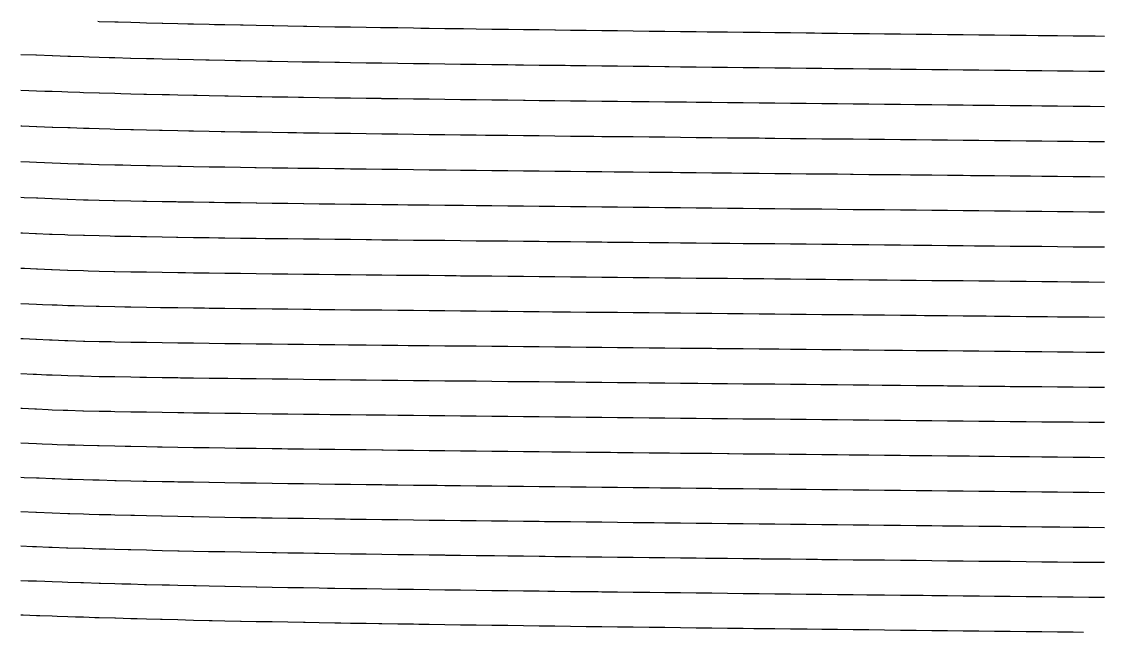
# Model space of a CAD drawing. Header units: metres. Extents: x 228 to 3387, y 40 to 163.
# Drawn here: x 2548.9 to 2766.9, y 40 to 163 of the extents above; entities that cross this region are included whole.
import ezdxf

# ---------------------------------------------------------------- set-up
doc = ezdxf.new("R2010")
doc.units = ezdxf.units.M
for name, color, linetype in [('Contour_Level_10', 7, 'Continuous'), ('Contour_Level_11', 7, 'Continuous'), ('Contour_Level_12', 7, 'Continuous'), ('Contour_Level_13', 7, 'Continuous'), ('Contour_Level_14', 7, 'Continuous'), ('Contour_Level_15', 7, 'Continuous'), ('Contour_Level_16', 7, 'Continuous'), ('Contour_Level_17', 7, 'Continuous'), ('Contour_Level_18', 7, 'Continuous'), ('Contour_Level_19', 7, 'Continuous'), ('Contour_Level_2', 7, 'Continuous'), ('Contour_Level_3', 7, 'Continuous'), ('Contour_Level_4', 7, 'Continuous'), ('Contour_Level_5', 7, 'Continuous'), ('Contour_Level_6', 7, 'Continuous'), ('Contour_Level_7', 7, 'Continuous'), ('Contour_Level_8', 7, 'Continuous'), ('Contour_Level_9', 7, 'Continuous')]:
    doc.layers.add(name, color=color, linetype=linetype)

msp = doc.modelspace()

# ---------------------------------------------------------------- linework, layer by layer
at = {"layer": 'Contour_Level_10'}
msp.add_lwpolyline([(2766.89, 103.42), (2763.73, 103.45), (2760.57, 103.48), (2757.41, 103.51), (2755.38, 103.53), (2754.25, 103.54), (2751.09, 103.57), (2747.92, 103.61), (2744.76, 103.64), (2743.05, 103.65), (2741.6, 103.67), (2738.44, 103.7), (2735.28, 103.73), (2732.12, 103.76), (2730.67, 103.78), (2728.95, 103.79), (2725.79, 103.83), (2722.63, 103.86), (2719.47, 103.89), (2718.25, 103.9), (2716.31, 103.92), (2713.14, 103.95), (2709.98, 103.98), (2706.82, 104.01), (2705.8, 104.02), (2703.66, 104.05), (2700.5, 104.08), (2697.34, 104.11), (2694.17, 104.14), (2693.31, 104.15), (2691.01, 104.17), (2687.85, 104.2), (2684.69, 104.23), (2681.53, 104.26), (2680.8, 104.27), (2678.37, 104.29), (2675.2, 104.33), (2672.04, 104.36), (2668.88, 104.39), (2668.29, 104.39), (2665.72, 104.42), (2662.56, 104.45), (2659.39, 104.48), (2656.23, 104.51), (2655.79, 104.52), (2653.07, 104.54), (2649.91, 104.57), (2646.75, 104.61), (2643.59, 104.64), (2643.35, 104.64), (2640.42, 104.67), (2637.26, 104.7), (2634.1, 104.73), (2631.01, 104.76), (2630.94, 104.76), (2627.78, 104.8), (2624.62, 104.83), (2621.45, 104.86), (2618.89, 104.89), (2618.29, 104.89), (2615.13, 104.92), (2611.97, 104.96), (2608.81, 104.99), (2607.12, 105.01), (2605.64, 105.02), (2602.48, 105.06), (2599.32, 105.09), (2596.16, 105.13), (2595.95, 105.13), (2593, 105.17), (2589.84, 105.2), (2586.67, 105.24), (2585.75, 105.26), (2583.51, 105.28), (2580.35, 105.33), (2577.19, 105.37), (2576.89, 105.38), (2574.03, 105.42), (2570.87, 105.48), (2569.68, 105.5), (2567.7, 105.54), (2564.54, 105.61), (2563.95, 105.62), (2561.38, 105.69), (2559.53, 105.75), (2558.22, 105.79), (2556.05, 105.87), (2555.06, 105.91), (2553.1, 105.99), (2551.89, 106.05), (2550.39, 106.12), (2548.73, 106.19)], dxfattribs=at)
at = {"layer": 'Contour_Level_11'}
msp.add_lwpolyline([(2766.89, 96.35), (2763.73, 96.39), (2763.2, 96.39), (2760.57, 96.42), (2757.41, 96.45), (2754.25, 96.48), (2751.09, 96.51), (2750.91, 96.51), (2747.92, 96.54), (2744.76, 96.57), (2741.6, 96.61), (2738.58, 96.64), (2738.44, 96.64), (2735.28, 96.67), (2732.12, 96.7), (2728.95, 96.73), (2726.2, 96.76), (2725.79, 96.76), (2722.63, 96.8), (2719.47, 96.83), (2716.31, 96.86), (2713.78, 96.88), (2713.14, 96.89), (2709.98, 96.92), (2706.82, 96.95), (2703.66, 96.98), (2701.33, 97.01), (2700.5, 97.01), (2697.34, 97.05), (2694.17, 97.08), (2691.01, 97.11), (2688.85, 97.13), (2687.85, 97.14), (2684.69, 97.17), (2681.53, 97.2), (2678.37, 97.23), (2676.35, 97.25), (2675.2, 97.26), (2672.04, 97.29), (2668.88, 97.33), (2665.72, 97.36), (2663.86, 97.38), (2662.56, 97.39), (2659.39, 97.42), (2656.23, 97.45), (2653.07, 97.48), (2651.4, 97.5), (2649.91, 97.51), (2646.75, 97.54), (2643.59, 97.58), (2640.42, 97.61), (2639.01, 97.62), (2637.26, 97.64), (2634.1, 97.67), (2630.94, 97.7), (2627.78, 97.73), (2626.75, 97.74), (2624.62, 97.77), (2621.45, 97.8), (2618.29, 97.83), (2615.13, 97.86), (2614.72, 97.87), (2611.97, 97.9), (2608.81, 97.93), (2605.64, 97.96), (2603.11, 97.99), (2602.48, 98), (2599.32, 98.03), (2596.16, 98.07), (2593, 98.1), (2592.18, 98.11), (2589.84, 98.14), (2586.67, 98.18), (2583.51, 98.22), (2582.29, 98.24), (2580.35, 98.26), (2577.19, 98.31), (2574.03, 98.36), (2573.8, 98.36), (2570.87, 98.41), (2567.7, 98.47), (2566.97, 98.48), (2564.54, 98.53), (2561.62, 98.61), (2561.38, 98.61), (2558.22, 98.71), (2557.64, 98.73), (2555.06, 98.83), (2554.54, 98.85), (2551.89, 98.97), (2551.77, 98.98), (2549.2, 99.1), (2548.73, 99.12)], dxfattribs=at)
at = {"layer": 'Contour_Level_12'}
msp.add_lwpolyline([(2766.89, 89.29), (2763.73, 89.33), (2760.57, 89.36), (2759.06, 89.37), (2757.41, 89.39), (2754.25, 89.42), (2751.09, 89.45), (2747.92, 89.48), (2746.79, 89.5), (2744.76, 89.52), (2741.6, 89.55), (2738.44, 89.58), (2735.28, 89.61), (2734.49, 89.62), (2732.12, 89.64), (2728.95, 89.67), (2725.79, 89.71), (2722.63, 89.74), (2722.16, 89.74), (2719.47, 89.77), (2716.31, 89.8), (2713.14, 89.83), (2709.98, 89.86), (2709.79, 89.86), (2706.82, 89.89), (2703.66, 89.93), (2700.5, 89.96), (2697.4, 89.99), (2697.34, 89.99), (2694.17, 90.02), (2691.01, 90.05), (2687.85, 90.08), (2685.01, 90.11), (2684.69, 90.11), (2681.53, 90.15), (2678.37, 90.18), (2675.2, 90.21), (2672.61, 90.23), (2672.04, 90.24), (2668.88, 90.27), (2665.72, 90.3), (2662.56, 90.33), (2660.25, 90.36), (2659.39, 90.37), (2656.23, 90.4), (2653.07, 90.43), (2649.91, 90.46), (2647.95, 90.48), (2646.75, 90.49), (2643.59, 90.52), (2640.42, 90.56), (2637.26, 90.59), (2635.77, 90.6), (2634.1, 90.62), (2630.94, 90.65), (2627.78, 90.69), (2624.62, 90.72), (2623.78, 90.73), (2621.45, 90.75), (2618.29, 90.78), (2615.13, 90.82), (2612.09, 90.85), (2611.97, 90.85), (2608.81, 90.89), (2605.64, 90.92), (2602.48, 90.96), (2600.9, 90.97), (2599.32, 90.99), (2596.16, 91.03), (2593, 91.06), (2590.41, 91.1), (2589.84, 91.1), (2586.67, 91.14), (2583.51, 91.18), (2580.92, 91.22), (2580.35, 91.23), (2577.19, 91.27), (2574.03, 91.32), (2572.69, 91.34), (2570.87, 91.37), (2567.7, 91.43), (2565.89, 91.47), (2564.54, 91.49), (2561.38, 91.57), (2560.62, 91.59), (2558.22, 91.66), (2556.86, 91.71), (2555.06, 91.78), (2553.9, 91.83), (2551.89, 91.93), (2551.23, 91.96), (2548.73, 92.08)], dxfattribs=at)
at = {"layer": 'Contour_Level_13'}
msp.add_lwpolyline([(2766.89, 82.24), (2763.73, 82.27), (2760.57, 82.3), (2757.41, 82.33), (2755.26, 82.35), (2754.25, 82.36), (2751.09, 82.4), (2747.92, 82.43), (2744.76, 82.46), (2743.06, 82.48), (2741.6, 82.49), (2738.44, 82.52), (2735.28, 82.56), (2732.12, 82.59), (2730.83, 82.6), (2728.95, 82.62), (2725.79, 82.65), (2722.63, 82.68), (2719.47, 82.71), (2718.58, 82.72), (2716.31, 82.75), (2713.14, 82.78), (2709.98, 82.81), (2706.82, 82.84), (2706.33, 82.85), (2703.66, 82.87), (2700.5, 82.91), (2697.34, 82.94), (2694.17, 82.97), (2694.07, 82.97), (2691.01, 83), (2687.85, 83.03), (2684.69, 83.06), (2681.83, 83.09), (2681.53, 83.1), (2678.37, 83.13), (2675.2, 83.16), (2672.04, 83.19), (2669.63, 83.22), (2668.88, 83.22), (2665.72, 83.26), (2662.56, 83.29), (2659.39, 83.32), (2657.51, 83.34), (2656.23, 83.35), (2653.07, 83.38), (2649.91, 83.42), (2646.75, 83.45), (2645.51, 83.46), (2643.59, 83.48), (2640.42, 83.52), (2637.26, 83.55), (2634.1, 83.58), (2633.69, 83.59), (2630.94, 83.61), (2627.78, 83.65), (2624.62, 83.68), (2622.14, 83.71), (2621.45, 83.72), (2618.29, 83.75), (2615.13, 83.79), (2611.97, 83.82), (2611, 83.83), (2608.81, 83.86), (2605.64, 83.89), (2602.48, 83.93), (2600.4, 83.95), (2599.32, 83.97), (2596.16, 84.01), (2593, 84.05), (2590.53, 84.08), (2589.84, 84.09), (2586.67, 84.13), (2583.51, 84.17), (2581.58, 84.2), (2580.35, 84.22), (2577.19, 84.27), (2574.03, 84.32), (2573.64, 84.32), (2570.87, 84.37), (2567.7, 84.43), (2566.85, 84.45), (2564.54, 84.49), (2561.38, 84.57), (2561.25, 84.57), (2558.22, 84.66), (2557.28, 84.69), (2555.06, 84.78), (2554.27, 84.82), (2551.89, 84.92), (2551.57, 84.94), (2549.02, 85.06), (2548.73, 85.08)], dxfattribs=at)
at = {"layer": 'Contour_Level_14'}
msp.add_lwpolyline([(2766.89, 75.18), (2763.9, 75.21), (2763.73, 75.21), (2760.57, 75.25), (2757.41, 75.28), (2754.25, 75.31), (2751.81, 75.34), (2751.09, 75.34), (2747.92, 75.38), (2744.76, 75.41), (2741.6, 75.44), (2739.71, 75.46), (2738.44, 75.47), (2735.28, 75.5), (2732.12, 75.54), (2728.95, 75.57), (2727.6, 75.58), (2725.79, 75.6), (2722.63, 75.63), (2719.47, 75.67), (2716.31, 75.7), (2715.5, 75.71), (2713.14, 75.73), (2709.98, 75.76), (2706.82, 75.79), (2703.66, 75.83), (2703.4, 75.83), (2700.5, 75.86), (2697.34, 75.89), (2694.17, 75.92), (2691.34, 75.95), (2691.01, 75.96), (2687.85, 75.99), (2684.69, 76.02), (2681.53, 76.05), (2679.33, 76.08), (2678.37, 76.09), (2675.2, 76.12), (2672.04, 76.15), (2668.88, 76.18), (2667.42, 76.2), (2665.72, 76.22), (2662.56, 76.25), (2659.39, 76.28), (2656.23, 76.31), (2655.63, 76.32), (2653.07, 76.35), (2649.91, 76.38), (2646.75, 76.42), (2644.03, 76.44), (2643.59, 76.45), (2640.42, 76.48), (2637.26, 76.52), (2634.1, 76.55), (2632.69, 76.57), (2630.94, 76.59), (2627.78, 76.62), (2624.62, 76.66), (2621.7, 76.69), (2621.45, 76.69), (2618.29, 76.73), (2615.13, 76.77), (2611.97, 76.8), (2611.18, 76.81), (2608.81, 76.84), (2605.64, 76.88), (2602.48, 76.92), (2601.27, 76.94), (2599.32, 76.96), (2596.16, 77), (2593, 77.05), (2592.08, 77.06), (2589.84, 77.09), (2586.67, 77.14), (2583.71, 77.18), (2583.51, 77.19), (2580.35, 77.24), (2577.19, 77.29), (2576.28, 77.31), (2574.03, 77.35), (2570.87, 77.41), (2569.77, 77.43), (2567.7, 77.47), (2564.54, 77.54), (2564.19, 77.55), (2561.38, 77.62), (2559.64, 77.68), (2558.22, 77.72), (2556.06, 77.8), (2555.06, 77.84), (2553.05, 77.92), (2551.89, 77.97), (2550.27, 78.05), (2548.73, 78.11)], dxfattribs=at)
at = {"layer": 'Contour_Level_15'}
msp.add_lwpolyline([(2766.89, 68.13), (2763.73, 68.16), (2760.71, 68.2), (2760.57, 68.2), (2757.41, 68.23), (2754.25, 68.26), (2751.09, 68.29), (2748.74, 68.32), (2747.92, 68.33), (2744.76, 68.36), (2741.6, 68.39), (2738.44, 68.42), (2736.78, 68.44), (2735.28, 68.46), (2732.12, 68.49), (2728.95, 68.52), (2725.79, 68.55), (2724.83, 68.56), (2722.63, 68.59), (2719.47, 68.62), (2716.31, 68.65), (2713.14, 68.69), (2712.9, 68.69), (2709.98, 68.72), (2706.82, 68.75), (2703.66, 68.78), (2701.02, 68.81), (2700.5, 68.82), (2697.34, 68.85), (2694.17, 68.88), (2691.01, 68.92), (2689.21, 68.93), (2687.85, 68.95), (2684.69, 68.98), (2681.53, 69.01), (2678.37, 69.05), (2677.5, 69.06), (2675.2, 69.08), (2672.04, 69.11), (2668.88, 69.15), (2665.92, 69.18), (2665.72, 69.18), (2662.56, 69.22), (2659.39, 69.25), (2656.23, 69.28), (2654.54, 69.3), (2653.07, 69.32), (2649.91, 69.35), (2646.75, 69.39), (2643.59, 69.42), (2643.4, 69.43), (2640.42, 69.46), (2637.26, 69.5), (2634.1, 69.53), (2632.59, 69.55), (2630.94, 69.57), (2627.78, 69.61), (2624.62, 69.64), (2622.19, 69.67), (2621.45, 69.68), (2618.29, 69.72), (2615.13, 69.76), (2612.3, 69.8), (2611.97, 69.8), (2608.81, 69.84), (2605.64, 69.88), (2603.03, 69.92), (2602.48, 69.93), (2599.32, 69.97), (2596.16, 70.02), (2594.45, 70.04), (2593, 70.06), (2589.84, 70.11), (2586.67, 70.16), (2586.62, 70.17), (2583.51, 70.22), (2580.35, 70.27), (2579.62, 70.29), (2577.19, 70.33), (2574.03, 70.4), (2573.4, 70.41), (2570.87, 70.47), (2567.94, 70.53), (2567.7, 70.54), (2564.54, 70.62), (2563.26, 70.66), (2561.38, 70.71), (2559.19, 70.78), (2558.22, 70.81), (2555.62, 70.9), (2555.06, 70.92), (2552.42, 71.03), (2551.89, 71.05), (2549.46, 71.15), (2548.73, 71.18)], dxfattribs=at)
at = {"layer": 'Contour_Level_16'}
msp.add_lwpolyline([(2766.89, 61.08), (2763.73, 61.12), (2760.57, 61.15), (2757.87, 61.18), (2757.41, 61.18), (2754.25, 61.21), (2751.09, 61.25), (2747.92, 61.28), (2746.05, 61.3), (2744.76, 61.31), (2741.6, 61.35), (2738.44, 61.38), (2735.28, 61.41), (2734.25, 61.42), (2732.12, 61.45), (2728.95, 61.48), (2725.79, 61.51), (2722.63, 61.55), (2722.49, 61.55), (2719.47, 61.58), (2716.31, 61.61), (2713.14, 61.64), (2710.79, 61.67), (2709.98, 61.68), (2706.82, 61.71), (2703.66, 61.75), (2700.5, 61.78), (2699.17, 61.79), (2697.34, 61.81), (2694.17, 61.85), (2691.01, 61.88), (2687.85, 61.91), (2687.65, 61.92), (2684.69, 61.95), (2681.53, 61.98), (2678.37, 62.02), (2676.27, 62.04), (2675.2, 62.05), (2672.04, 62.09), (2668.88, 62.12), (2665.72, 62.16), (2665.08, 62.16), (2662.56, 62.19), (2659.39, 62.23), (2656.23, 62.26), (2654.13, 62.29), (2653.07, 62.3), (2649.91, 62.33), (2646.75, 62.37), (2643.59, 62.41), (2643.47, 62.41), (2640.42, 62.44), (2637.26, 62.48), (2634.1, 62.52), (2633.19, 62.53), (2630.94, 62.56), (2627.78, 62.6), (2624.62, 62.64), (2623.36, 62.65), (2621.45, 62.68), (2618.29, 62.72), (2615.13, 62.76), (2614.04, 62.78), (2611.97, 62.81), (2608.81, 62.85), (2605.64, 62.9), (2605.31, 62.9), (2602.48, 62.94), (2599.32, 62.99), (2597.23, 63.02), (2596.16, 63.04), (2593, 63.09), (2589.84, 63.15), (2589.81, 63.15), (2586.67, 63.2), (2583.51, 63.26), (2583.11, 63.27), (2580.35, 63.32), (2577.19, 63.39), (2577.06, 63.39), (2574.03, 63.46), (2571.67, 63.52), (2570.87, 63.54), (2567.7, 63.62), (2566.85, 63.64), (2564.54, 63.7), (2562.54, 63.76), (2561.38, 63.8), (2558.64, 63.89), (2558.22, 63.9), (2555.08, 64.01), (2555.06, 64.01), (2551.89, 64.13), (2551.8, 64.13), (2548.73, 64.25)], dxfattribs=at)
at = {"layer": 'Contour_Level_17'}
msp.add_lwpolyline([(2766.89, 54.04), (2763.73, 54.07), (2760.57, 54.1), (2757.41, 54.14), (2755.37, 54.16), (2754.25, 54.17), (2751.09, 54.2), (2747.92, 54.24), (2744.76, 54.27), (2743.72, 54.28), (2741.6, 54.3), (2738.44, 54.34), (2735.28, 54.37), (2732.12, 54.41), (2732.12, 54.41), (2728.95, 54.44), (2725.79, 54.47), (2722.63, 54.51), (2720.58, 54.53), (2719.47, 54.54), (2716.31, 54.57), (2713.14, 54.61), (2709.98, 54.64), (2709.13, 54.65), (2706.82, 54.68), (2703.66, 54.71), (2700.5, 54.75), (2697.79, 54.77), (2697.34, 54.78), (2694.17, 54.81), (2691.01, 54.85), (2687.85, 54.88), (2686.6, 54.9), (2684.69, 54.92), (2681.53, 54.95), (2678.37, 54.99), (2675.58, 55.02), (2675.2, 55.03), (2672.04, 55.06), (2668.88, 55.1), (2665.72, 55.13), (2664.79, 55.14), (2662.56, 55.17), (2659.39, 55.21), (2656.23, 55.24), (2654.28, 55.27), (2653.07, 55.28), (2649.91, 55.32), (2646.75, 55.36), (2644.09, 55.39), (2643.59, 55.4), (2640.42, 55.44), (2637.26, 55.48), (2634.3, 55.51), (2634.1, 55.52), (2630.94, 55.56), (2627.78, 55.6), (2624.96, 55.64), (2624.62, 55.64), (2621.45, 55.68), (2618.29, 55.73), (2616.13, 55.76), (2615.13, 55.77), (2611.97, 55.82), (2608.81, 55.87), (2607.85, 55.88), (2605.64, 55.92), (2602.48, 55.97), (2600.16, 56.01), (2599.32, 56.02), (2596.16, 56.07), (2593.05, 56.13), (2593, 56.13), (2589.84, 56.19), (2586.67, 56.25), (2586.55, 56.25), (2583.51, 56.31), (2580.63, 56.38), (2580.35, 56.38), (2577.19, 56.45), (2575.24, 56.5), (2574.03, 56.53), (2570.87, 56.61), (2570.33, 56.62), (2567.7, 56.69), (2565.86, 56.74), (2564.54, 56.78), (2561.74, 56.87), (2561.38, 56.88), (2558.22, 56.98), (2557.95, 56.99), (2555.06, 57.09), (2554.42, 57.11), (2551.89, 57.21), (2551.09, 57.24), (2548.73, 57.33)], dxfattribs=at)
at = {"layer": 'Contour_Level_18'}
msp.add_lwpolyline([(2766.89, 46.99), (2764.7, 47.02), (2763.73, 47.03), (2760.57, 47.06), (2757.41, 47.1), (2754.25, 47.13), (2753.2, 47.14), (2751.09, 47.16), (2747.92, 47.2), (2744.76, 47.23), (2741.75, 47.26), (2741.6, 47.27), (2738.44, 47.3), (2735.28, 47.33), (2732.12, 47.37), (2730.37, 47.39), (2728.95, 47.4), (2725.79, 47.44), (2722.63, 47.47), (2719.47, 47.51), (2719.07, 47.51), (2716.31, 47.54), (2713.14, 47.58), (2709.98, 47.61), (2707.9, 47.63), (2706.82, 47.65), (2703.66, 47.68), (2700.5, 47.72), (2697.34, 47.75), (2696.86, 47.76), (2694.17, 47.79), (2691.01, 47.82), (2687.85, 47.86), (2686, 47.88), (2684.69, 47.89), (2681.53, 47.93), (2678.37, 47.97), (2675.34, 48), (2675.2, 48), (2672.04, 48.04), (2668.88, 48.08), (2665.72, 48.12), (2664.95, 48.13), (2662.56, 48.15), (2659.39, 48.19), (2656.23, 48.23), (2654.86, 48.25), (2653.07, 48.27), (2649.91, 48.31), (2646.75, 48.35), (2645.11, 48.37), (2643.59, 48.39), (2640.42, 48.43), (2637.26, 48.48), (2635.76, 48.5), (2634.1, 48.52), (2630.94, 48.56), (2627.78, 48.61), (2626.85, 48.62), (2624.62, 48.65), (2621.45, 48.7), (2618.42, 48.74), (2618.29, 48.74), (2615.13, 48.79), (2611.97, 48.84), (2610.51, 48.86), (2608.81, 48.89), (2605.64, 48.94), (2603.11, 48.99), (2602.48, 49), (2599.32, 49.05), (2596.24, 49.11), (2596.16, 49.11), (2593, 49.17), (2589.89, 49.23), (2589.84, 49.24), (2586.67, 49.3), (2584.05, 49.36), (2583.51, 49.37), (2580.35, 49.44), (2578.66, 49.48), (2577.19, 49.52), (2574.03, 49.59), (2573.67, 49.6), (2570.87, 49.68), (2569.09, 49.73), (2567.7, 49.77), (2564.81, 49.85), (2564.54, 49.86), (2561.38, 49.96), (2560.83, 49.97), (2558.22, 50.06), (2557.11, 50.1), (2555.06, 50.17), (2553.58, 50.22), (2551.89, 50.28), (2550.23, 50.34), (2548.73, 50.4)], dxfattribs=at)
at = {"layer": 'Contour_Level_19'}
msp.add_lwpolyline([(2762.66, 40), (2760.57, 40.02), (2757.41, 40.06), (2754.25, 40.09), (2751.35, 40.12), (2751.09, 40.13), (2747.92, 40.16), (2744.76, 40.2), (2741.6, 40.23), (2740.11, 40.25), (2738.44, 40.26), (2735.28, 40.3), (2732.12, 40.33), (2728.96, 40.37), (2728.95, 40.37), (2725.79, 40.4), (2722.63, 40.44), (2719.47, 40.48), (2717.93, 40.49), (2716.31, 40.51), (2713.14, 40.55), (2709.98, 40.58), (2707.03, 40.62), (2706.82, 40.62), (2703.66, 40.65), (2700.5, 40.69), (2697.34, 40.73), (2696.3, 40.74), (2694.17, 40.76), (2691.01, 40.8), (2687.85, 40.84), (2685.78, 40.86), (2684.69, 40.87), (2681.53, 40.91), (2678.37, 40.95), (2675.48, 40.98), (2675.2, 40.99), (2672.04, 41.03), (2668.88, 41.07), (2665.72, 41.1), (2665.46, 41.11), (2662.56, 41.14), (2659.39, 41.18), (2656.23, 41.23), (2655.75, 41.23), (2653.07, 41.27), (2649.91, 41.31), (2646.75, 41.35), (2646.4, 41.35), (2643.59, 41.39), (2640.42, 41.44), (2637.43, 41.48), (2637.26, 41.48), (2634.1, 41.52), (2630.94, 41.57), (2628.9, 41.6), (2627.78, 41.62), (2624.62, 41.66), (2621.45, 41.71), (2620.8, 41.72), (2618.29, 41.76), (2615.13, 41.81), (2613.18, 41.85), (2611.97, 41.87), (2608.81, 41.92), (2606.02, 41.97), (2605.64, 41.98), (2602.48, 42.03), (2599.33, 42.09), (2599.32, 42.09), (2596.16, 42.15), (2593.1, 42.22), (2593, 42.22), (2589.84, 42.28), (2587.3, 42.34), (2586.67, 42.35), (2583.51, 42.42), (2581.91, 42.46), (2580.35, 42.5), (2577.19, 42.58), (2576.88, 42.59), (2574.03, 42.66), (2572.2, 42.71), (2570.87, 42.74), (2567.79, 42.83), (2567.7, 42.83), (2564.54, 42.93), (2563.68, 42.95), (2561.38, 43.03), (2559.79, 43.08), (2558.22, 43.13), (2556.09, 43.2), (2555.06, 43.24), (2552.57, 43.32), (2551.89, 43.35), (2549.2, 43.45), (2548.73, 43.46)], dxfattribs=at)
at = {"layer": 'Contour_Level_2'}
msp.add_lwpolyline([(2766.89, 160.02), (2764.97, 160.05), (2763.73, 160.06), (2760.57, 160.09), (2757.41, 160.13), (2754.25, 160.16), (2753.5, 160.17), (2751.09, 160.19), (2747.92, 160.23), (2744.76, 160.26), (2742.1, 160.29), (2741.6, 160.3), (2738.44, 160.33), (2735.28, 160.37), (2732.12, 160.4), (2730.79, 160.41), (2728.95, 160.43), (2725.79, 160.47), (2722.63, 160.5), (2719.58, 160.54), (2719.47, 160.54), (2716.31, 160.57), (2713.14, 160.61), (2709.98, 160.64), (2708.51, 160.66), (2706.82, 160.68), (2703.66, 160.72), (2700.5, 160.75), (2697.6, 160.78), (2697.34, 160.79), (2694.17, 160.82), (2691.01, 160.86), (2687.85, 160.9), (2686.9, 160.91), (2684.69, 160.93), (2681.53, 160.97), (2678.37, 161.01), (2676.44, 161.03), (2675.2, 161.04), (2672.04, 161.08), (2668.88, 161.12), (2666.26, 161.15), (2665.72, 161.16), (2662.56, 161.2), (2659.39, 161.24), (2656.41, 161.28), (2656.23, 161.28), (2653.07, 161.32), (2649.91, 161.36), (2646.94, 161.4), (2646.75, 161.4), (2643.59, 161.44), (2640.42, 161.49), (2637.88, 161.52), (2637.26, 161.53), (2634.1, 161.58), (2630.94, 161.62), (2629.27, 161.65), (2627.78, 161.67), (2624.62, 161.72), (2621.45, 161.76), (2621.13, 161.77), (2618.29, 161.81), (2615.13, 161.86), (2613.5, 161.89), (2611.97, 161.92), (2608.81, 161.97), (2606.34, 162.02), (2605.64, 162.03), (2602.48, 162.09), (2599.67, 162.14), (2599.32, 162.14), (2596.16, 162.21), (2593.48, 162.26), (2593, 162.27), (2589.84, 162.34), (2587.72, 162.38), (2586.67, 162.41), (2583.51, 162.48), (2582.37, 162.51), (2580.35, 162.56), (2577.37, 162.63), (2577.19, 162.64), (2574.03, 162.72), (2572.73, 162.75), (2570.87, 162.8), (2568.37, 162.88), (2567.7, 162.9), (2564.54, 162.99), (2564.26, 163)], dxfattribs=at)
at = {"layer": 'Contour_Level_3'}
msp.add_lwpolyline([(2766.89, 152.94), (2763.73, 152.97), (2760.57, 153.01), (2758.53, 153.03), (2757.41, 153.04), (2754.25, 153.07), (2751.09, 153.11), (2747.92, 153.14), (2746.91, 153.15), (2744.76, 153.17), (2741.6, 153.21), (2738.44, 153.24), (2735.35, 153.27), (2735.28, 153.27), (2732.12, 153.31), (2728.95, 153.34), (2725.79, 153.38), (2723.87, 153.4), (2722.63, 153.41), (2719.47, 153.44), (2716.31, 153.48), (2713.14, 153.51), (2712.49, 153.52), (2709.98, 153.55), (2706.82, 153.58), (2703.66, 153.62), (2701.24, 153.64), (2700.5, 153.65), (2697.34, 153.69), (2694.17, 153.72), (2691.01, 153.76), (2690.16, 153.77), (2687.85, 153.79), (2684.69, 153.83), (2681.53, 153.86), (2679.27, 153.89), (2678.37, 153.9), (2675.2, 153.94), (2672.04, 153.97), (2668.88, 154.01), (2668.64, 154.01), (2665.72, 154.05), (2662.56, 154.08), (2659.39, 154.12), (2658.3, 154.14), (2656.23, 154.16), (2653.07, 154.2), (2649.91, 154.24), (2648.32, 154.26), (2646.75, 154.28), (2643.59, 154.32), (2640.42, 154.36), (2638.75, 154.38), (2637.26, 154.4), (2634.1, 154.44), (2630.94, 154.49), (2629.63, 154.5), (2627.78, 154.53), (2624.62, 154.58), (2621.45, 154.62), (2621.01, 154.63), (2618.29, 154.67), (2615.13, 154.72), (2612.93, 154.75), (2611.97, 154.77), (2608.81, 154.82), (2605.64, 154.87), (2605.39, 154.87), (2602.48, 154.92), (2599.32, 154.98), (2598.42, 155), (2596.16, 155.04), (2593, 155.1), (2591.97, 155.12), (2589.84, 155.16), (2586.67, 155.23), (2586.02, 155.24), (2583.51, 155.3), (2580.54, 155.37), (2580.35, 155.37), (2577.19, 155.45), (2575.52, 155.49), (2574.03, 155.53), (2570.87, 155.61), (2570.85, 155.61), (2567.7, 155.7), (2566.55, 155.74), (2564.54, 155.8), (2562.52, 155.86), (2561.38, 155.89), (2558.73, 155.98), (2558.22, 156), (2555.16, 156.11), (2555.06, 156.11), (2551.89, 156.22), (2551.76, 156.23), (2548.73, 156.34)], dxfattribs=at)
at = {"layer": 'Contour_Level_4'}
msp.add_lwpolyline([(2766.89, 145.86), (2763.98, 145.89), (2763.73, 145.89), (2760.57, 145.92), (2757.41, 145.95), (2754.25, 145.99), (2752.18, 146.01), (2751.09, 146.02), (2747.92, 146.05), (2744.76, 146.09), (2741.6, 146.12), (2740.41, 146.13), (2738.44, 146.15), (2735.28, 146.19), (2732.12, 146.22), (2728.95, 146.25), (2728.69, 146.26), (2725.79, 146.29), (2722.63, 146.32), (2719.47, 146.35), (2717.04, 146.38), (2716.31, 146.39), (2713.14, 146.42), (2709.98, 146.45), (2706.82, 146.49), (2705.47, 146.5), (2703.66, 146.52), (2700.5, 146.55), (2697.34, 146.59), (2694.17, 146.62), (2694.03, 146.62), (2691.01, 146.66), (2687.85, 146.69), (2684.69, 146.73), (2682.74, 146.75), (2681.53, 146.76), (2678.37, 146.8), (2675.2, 146.83), (2672.04, 146.87), (2671.65, 146.87), (2668.88, 146.9), (2665.72, 146.94), (2662.56, 146.97), (2660.82, 146.99), (2659.39, 147.01), (2656.23, 147.05), (2653.07, 147.08), (2650.3, 147.12), (2649.91, 147.12), (2646.75, 147.16), (2643.59, 147.2), (2640.42, 147.24), (2640.16, 147.24), (2637.26, 147.28), (2634.1, 147.32), (2630.94, 147.36), (2630.47, 147.36), (2627.78, 147.4), (2624.62, 147.44), (2621.45, 147.48), (2621.28, 147.49), (2618.29, 147.53), (2615.13, 147.57), (2612.67, 147.61), (2611.97, 147.62), (2608.81, 147.67), (2605.64, 147.72), (2604.65, 147.73), (2602.48, 147.77), (2599.32, 147.82), (2597.25, 147.86), (2596.16, 147.87), (2593, 147.93), (2590.47, 147.98), (2589.84, 147.99), (2586.67, 148.05), (2584.28, 148.1), (2583.51, 148.12), (2580.35, 148.19), (2578.65, 148.23), (2577.19, 148.26), (2574.03, 148.34), (2573.52, 148.35), (2570.87, 148.42), (2568.86, 148.47), (2567.7, 148.5), (2564.57, 148.59), (2564.54, 148.6), (2561.38, 148.69), (2560.65, 148.72), (2558.22, 148.8), (2557.01, 148.84), (2555.06, 148.91), (2553.59, 148.96), (2551.89, 149.03), (2550.34, 149.09), (2548.73, 149.15)], dxfattribs=at)
at = {"layer": 'Contour_Level_5'}
msp.add_lwpolyline([(2766.89, 138.77), (2763.73, 138.81), (2760.57, 138.84), (2757.89, 138.87), (2757.41, 138.87), (2754.25, 138.91), (2751.09, 138.94), (2747.92, 138.97), (2745.95, 138.99), (2744.76, 139), (2741.6, 139.04), (2738.44, 139.07), (2735.28, 139.1), (2734.03, 139.11), (2732.12, 139.13), (2728.95, 139.17), (2725.79, 139.2), (2722.63, 139.23), (2722.15, 139.24), (2719.47, 139.27), (2716.31, 139.3), (2713.14, 139.33), (2710.31, 139.36), (2709.98, 139.36), (2706.82, 139.4), (2703.66, 139.43), (2700.5, 139.46), (2698.56, 139.48), (2697.34, 139.5), (2694.17, 139.53), (2691.01, 139.56), (2687.85, 139.6), (2686.91, 139.61), (2684.69, 139.63), (2681.53, 139.66), (2678.37, 139.7), (2675.4, 139.73), (2675.2, 139.73), (2672.04, 139.77), (2668.88, 139.8), (2665.72, 139.83), (2664.09, 139.85), (2662.56, 139.87), (2659.39, 139.9), (2656.23, 139.94), (2653.07, 139.98), (2653.03, 139.98), (2649.91, 140.01), (2646.75, 140.05), (2643.59, 140.08), (2642.31, 140.1), (2640.42, 140.12), (2637.26, 140.16), (2634.1, 140.2), (2631.98, 140.22), (2630.94, 140.23), (2627.78, 140.27), (2624.62, 140.31), (2622.15, 140.35), (2621.45, 140.35), (2618.29, 140.4), (2615.13, 140.44), (2612.89, 140.47), (2611.97, 140.48), (2608.81, 140.53), (2605.64, 140.57), (2604.27, 140.59), (2602.48, 140.62), (2599.32, 140.67), (2596.32, 140.71), (2596.16, 140.72), (2593, 140.77), (2589.84, 140.82), (2589.1, 140.84), (2586.67, 140.88), (2583.51, 140.94), (2582.56, 140.96), (2580.35, 141.01), (2577.19, 141.07), (2576.67, 141.08), (2574.03, 141.14), (2571.41, 141.21), (2570.87, 141.22), (2567.7, 141.3), (2566.72, 141.33), (2564.54, 141.39), (2562.5, 141.45), (2561.38, 141.49), (2558.69, 141.58), (2558.22, 141.59), (2555.21, 141.7), (2555.06, 141.71), (2551.97, 141.82), (2551.89, 141.83), (2548.93, 141.95), (2548.73, 141.95)], dxfattribs=at)
at = {"layer": 'Contour_Level_6'}
msp.add_lwpolyline([(2766.89, 131.7), (2764.02, 131.73), (2763.73, 131.73), (2760.57, 131.76), (2757.41, 131.79), (2754.25, 131.83), (2751.96, 131.85), (2751.09, 131.86), (2747.92, 131.89), (2744.76, 131.92), (2741.6, 131.96), (2739.89, 131.97), (2738.44, 131.99), (2735.28, 132.02), (2732.12, 132.05), (2728.95, 132.08), (2727.82, 132.1), (2725.79, 132.12), (2722.63, 132.15), (2719.47, 132.18), (2716.31, 132.21), (2715.78, 132.22), (2713.14, 132.25), (2709.98, 132.28), (2706.82, 132.31), (2703.76, 132.34), (2703.66, 132.34), (2700.5, 132.38), (2697.34, 132.41), (2694.17, 132.44), (2691.81, 132.47), (2691.01, 132.47), (2687.85, 132.51), (2684.69, 132.54), (2681.53, 132.57), (2679.94, 132.59), (2678.37, 132.61), (2675.2, 132.64), (2672.04, 132.67), (2668.88, 132.7), (2668.21, 132.71), (2665.72, 132.74), (2662.56, 132.77), (2659.39, 132.81), (2656.65, 132.83), (2656.23, 132.84), (2653.07, 132.87), (2649.91, 132.91), (2646.75, 132.94), (2645.35, 132.96), (2643.59, 132.98), (2640.42, 133.01), (2637.26, 133.05), (2634.38, 133.08), (2634.1, 133.08), (2630.94, 133.12), (2627.78, 133.16), (2624.62, 133.19), (2623.84, 133.2), (2621.45, 133.23), (2618.29, 133.27), (2615.13, 133.31), (2613.85, 133.33), (2611.97, 133.35), (2608.81, 133.39), (2605.64, 133.43), (2604.5, 133.45), (2602.48, 133.48), (2599.32, 133.52), (2596.16, 133.57), (2595.87, 133.57), (2593, 133.62), (2589.84, 133.67), (2588.05, 133.7), (2586.67, 133.72), (2583.51, 133.77), (2581.02, 133.82), (2580.35, 133.83), (2577.19, 133.89), (2574.78, 133.94), (2574.03, 133.96), (2570.87, 134.03), (2569.28, 134.07), (2567.7, 134.1), (2564.54, 134.19), (2564.43, 134.19), (2561.38, 134.28), (2560.31, 134.31), (2558.22, 134.38), (2556.71, 134.44), (2555.06, 134.5), (2553.5, 134.56), (2551.89, 134.62), (2550.52, 134.68), (2548.73, 134.76)], dxfattribs=at)
at = {"layer": 'Contour_Level_7'}
msp.add_lwpolyline([(2766.89, 124.62), (2763.73, 124.65), (2760.57, 124.69), (2758.4, 124.71), (2757.41, 124.72), (2754.25, 124.75), (2751.09, 124.78), (2747.92, 124.81), (2746.22, 124.83), (2744.76, 124.85), (2741.6, 124.88), (2738.44, 124.91), (2735.28, 124.94), (2734.03, 124.95), (2732.12, 124.97), (2728.95, 125.01), (2725.79, 125.04), (2722.63, 125.07), (2721.83, 125.08), (2719.47, 125.1), (2716.31, 125.13), (2713.14, 125.17), (2709.98, 125.2), (2709.63, 125.2), (2706.82, 125.23), (2703.66, 125.26), (2700.5, 125.29), (2697.45, 125.32), (2697.34, 125.33), (2694.17, 125.36), (2691.01, 125.39), (2687.85, 125.42), (2685.3, 125.45), (2684.69, 125.45), (2681.53, 125.49), (2678.37, 125.52), (2675.2, 125.55), (2673.23, 125.57), (2672.04, 125.58), (2668.88, 125.62), (2665.72, 125.65), (2662.56, 125.68), (2661.26, 125.69), (2659.39, 125.71), (2656.23, 125.75), (2653.07, 125.78), (2649.91, 125.81), (2649.45, 125.82), (2646.75, 125.85), (2643.59, 125.88), (2640.42, 125.91), (2637.88, 125.94), (2637.26, 125.95), (2634.1, 125.98), (2630.94, 126.02), (2627.78, 126.05), (2626.65, 126.06), (2624.62, 126.09), (2621.45, 126.12), (2618.29, 126.16), (2615.87, 126.19), (2615.13, 126.19), (2611.97, 126.23), (2608.81, 126.27), (2605.69, 126.31), (2605.64, 126.31), (2602.48, 126.35), (2599.32, 126.39), (2596.26, 126.43), (2596.16, 126.43), (2593, 126.48), (2589.84, 126.52), (2587.69, 126.56), (2586.67, 126.57), (2583.51, 126.62), (2580.35, 126.67), (2580.03, 126.68), (2577.19, 126.73), (2574.03, 126.79), (2573.29, 126.8), (2570.87, 126.85), (2567.7, 126.92), (2567.4, 126.92), (2564.54, 126.99), (2562.33, 127.05), (2561.38, 127.07), (2558.22, 127.17), (2558.09, 127.17), (2555.06, 127.29), (2554.98, 127.29), (2552.15, 127.42), (2551.89, 127.43), (2549.46, 127.54), (2548.73, 127.57)], dxfattribs=at)
at = {"layer": 'Contour_Level_8'}
msp.add_lwpolyline([(2766.89, 117.55), (2765.23, 117.57), (2763.73, 117.58), (2760.57, 117.61), (2757.41, 117.65), (2754.25, 117.68), (2753, 117.69), (2751.09, 117.71), (2747.92, 117.74), (2744.76, 117.77), (2741.6, 117.81), (2740.73, 117.81), (2738.44, 117.84), (2735.28, 117.87), (2732.12, 117.9), (2728.95, 117.93), (2728.44, 117.94), (2725.79, 117.96), (2722.63, 117.99), (2719.47, 118.03), (2716.31, 118.06), (2716.12, 118.06), (2713.14, 118.09), (2709.98, 118.12), (2706.82, 118.15), (2703.78, 118.18), (2703.66, 118.18), (2700.5, 118.22), (2697.34, 118.25), (2694.17, 118.28), (2691.45, 118.31), (2691.01, 118.31), (2687.85, 118.34), (2684.69, 118.37), (2681.53, 118.41), (2679.13, 118.43), (2678.37, 118.44), (2675.2, 118.47), (2672.04, 118.5), (2668.88, 118.53), (2666.86, 118.55), (2665.72, 118.56), (2662.56, 118.6), (2659.39, 118.63), (2656.23, 118.66), (2654.68, 118.68), (2653.07, 118.69), (2649.91, 118.72), (2646.75, 118.76), (2643.59, 118.79), (2642.63, 118.8), (2640.42, 118.82), (2637.26, 118.85), (2634.1, 118.89), (2630.94, 118.92), (2630.8, 118.92), (2627.78, 118.95), (2624.62, 118.99), (2621.45, 119.02), (2619.31, 119.05), (2618.29, 119.06), (2615.13, 119.09), (2611.97, 119.13), (2608.81, 119.16), (2608.3, 119.17), (2605.64, 119.2), (2602.48, 119.24), (2599.32, 119.27), (2597.97, 119.29), (2596.16, 119.31), (2593, 119.35), (2589.84, 119.4), (2588.53, 119.41), (2586.67, 119.44), (2583.51, 119.49), (2580.35, 119.53), (2580.12, 119.54), (2577.19, 119.58), (2574.03, 119.64), (2572.87, 119.66), (2570.87, 119.7), (2567.7, 119.76), (2566.71, 119.78), (2564.54, 119.83), (2561.58, 119.91), (2561.38, 119.91), (2558.22, 120.01), (2557.63, 120.03), (2555.06, 120.13), (2554.53, 120.15), (2551.89, 120.27), (2551.73, 120.28), (2549.11, 120.4), (2548.73, 120.42)], dxfattribs=at)
at = {"layer": 'Contour_Level_9'}
msp.add_lwpolyline([(2766.89, 110.48), (2763.73, 110.51), (2760.57, 110.55), (2760.16, 110.55), (2757.41, 110.58), (2754.25, 110.61), (2751.09, 110.64), (2747.92, 110.67), (2747.87, 110.67), (2744.76, 110.7), (2741.6, 110.74), (2738.44, 110.77), (2735.53, 110.8), (2735.28, 110.8), (2732.12, 110.83), (2728.95, 110.86), (2725.79, 110.89), (2723.16, 110.92), (2722.63, 110.92), (2719.47, 110.96), (2716.31, 110.99), (2713.14, 111.02), (2710.75, 111.04), (2709.98, 111.05), (2706.82, 111.08), (2703.66, 111.11), (2700.5, 111.14), (2698.31, 111.17), (2697.34, 111.17), (2694.17, 111.21), (2691.01, 111.24), (2687.85, 111.27), (2685.87, 111.29), (2684.69, 111.3), (2681.53, 111.33), (2678.37, 111.36), (2675.2, 111.39), (2673.42, 111.41), (2672.04, 111.43), (2668.88, 111.46), (2665.72, 111.49), (2662.56, 111.52), (2661, 111.53), (2659.39, 111.55), (2656.23, 111.58), (2653.07, 111.61), (2649.91, 111.64), (2648.64, 111.66), (2646.75, 111.68), (2643.59, 111.71), (2640.42, 111.74), (2637.26, 111.77), (2636.4, 111.78), (2634.1, 111.8), (2630.94, 111.84), (2627.78, 111.87), (2624.62, 111.9), (2624.36, 111.9), (2621.45, 111.93), (2618.29, 111.97), (2615.13, 112), (2612.66, 112.03), (2611.97, 112.03), (2608.81, 112.07), (2605.64, 112.1), (2602.48, 112.14), (2601.49, 112.15), (2599.32, 112.17), (2596.16, 112.21), (2593, 112.25), (2591.13, 112.27), (2589.84, 112.29), (2586.67, 112.33), (2583.51, 112.37), (2581.87, 112.4), (2580.35, 112.42), (2577.19, 112.47), (2574.03, 112.52), (2573.95, 112.52), (2570.87, 112.57), (2567.7, 112.64), (2567.47, 112.64), (2564.54, 112.71), (2562.31, 112.77), (2561.38, 112.79), (2558.22, 112.89), (2558.17, 112.89), (2555.06, 113.01), (2554.96, 113.01), (2552.12, 113.14), (2551.89, 113.14), (2549.47, 113.26), (2548.73, 113.29)], dxfattribs=at)

doc.saveas('drawing.dxf')
